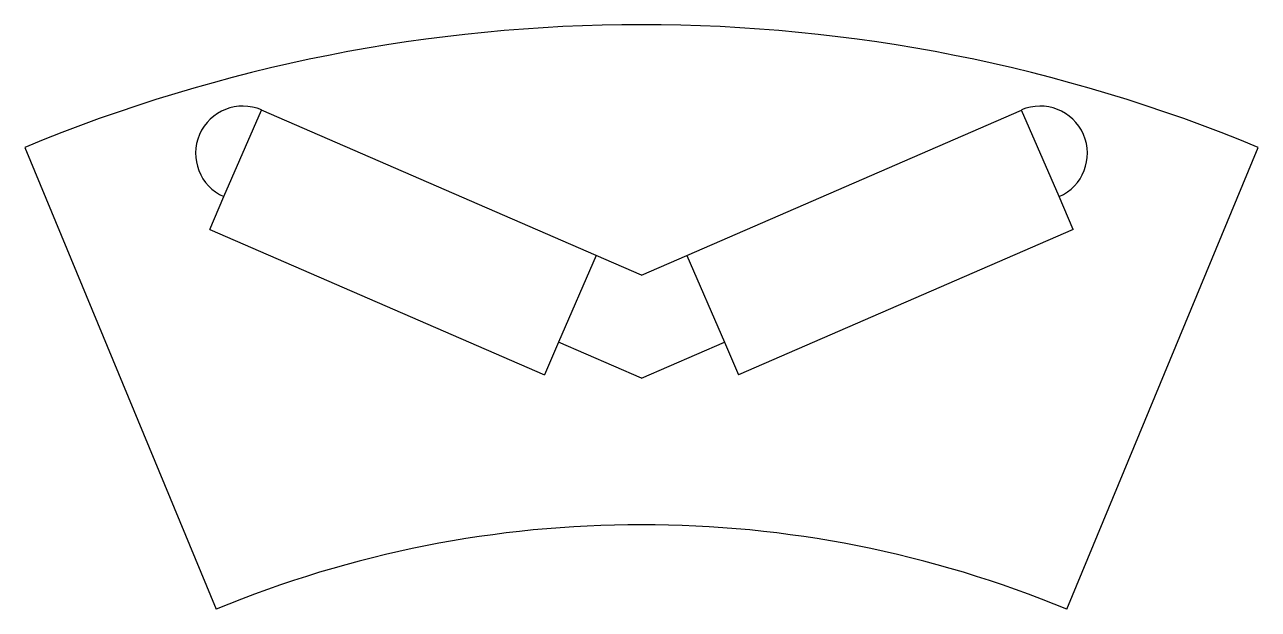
# Model space of a CAD drawing. Extents: x -30.7 to 30.7, y 51.1 to 80.2.
import ezdxf

# ---------------------------------------------------------------- set-up
doc = ezdxf.new("R2010")
doc.units = 0
doc.layers.add('default', color=7, linetype='CONTINUOUS')
doc.layers.add('layer1', color=7, linetype='CONTINUOUS')

msp = doc.modelspace()

# ---------------------------------------------------------------- linework, layer by layer
at = {"layer": 'default'}
for p, q in [((-30.691, 74.095), (-21.17, 51.109)), ((21.17, 51.109), (30.691, 74.095))]:
    msp.add_line(p, q, dxfattribs=at)
for centre, radius, start, end in [((0, 0), 80.199, 67.5, 112.5), ((-19.838, 73.799), 2.35, 66.55, 246.45), ((19.838, 73.799), 2.35, 293.55, 113.45), ((0, 0), 55.32, 67.5, 112.5)]:
    msp.add_arc(centre, radius, start, end, dxfattribs=at)
at = {"layer": 'layer1'}
for p, q in [((-20.776, 71.645), (-18.903, 75.954)), ((-2.248, 68.712), (-18.903, 75.954)), ((2.248, 68.712), (18.903, 75.954)), ((20.776, 71.645), (18.903, 75.954)), ((-21.485, 70.014), (-20.776, 71.645)), ((21.485, 70.014), (20.776, 71.645)), ((-21.485, 70.014), (-4.831, 62.773)), ((21.485, 70.014), (4.831, 62.773)), ((-2.248, 68.712), (-4.122, 64.403)), ((0, 67.735), (-2.248, 68.712)), ((0, 67.735), (2.248, 68.712)), ((2.248, 68.712), (4.122, 64.403)), ((-4.122, 64.403), (-4.831, 62.773)), ((0, 62.611), (-4.122, 64.403)), ((0, 62.611), (4.122, 64.403)), ((4.122, 64.403), (4.831, 62.773))]:
    msp.add_line(p, q, dxfattribs=at)

doc.saveas('drawing.dxf')
